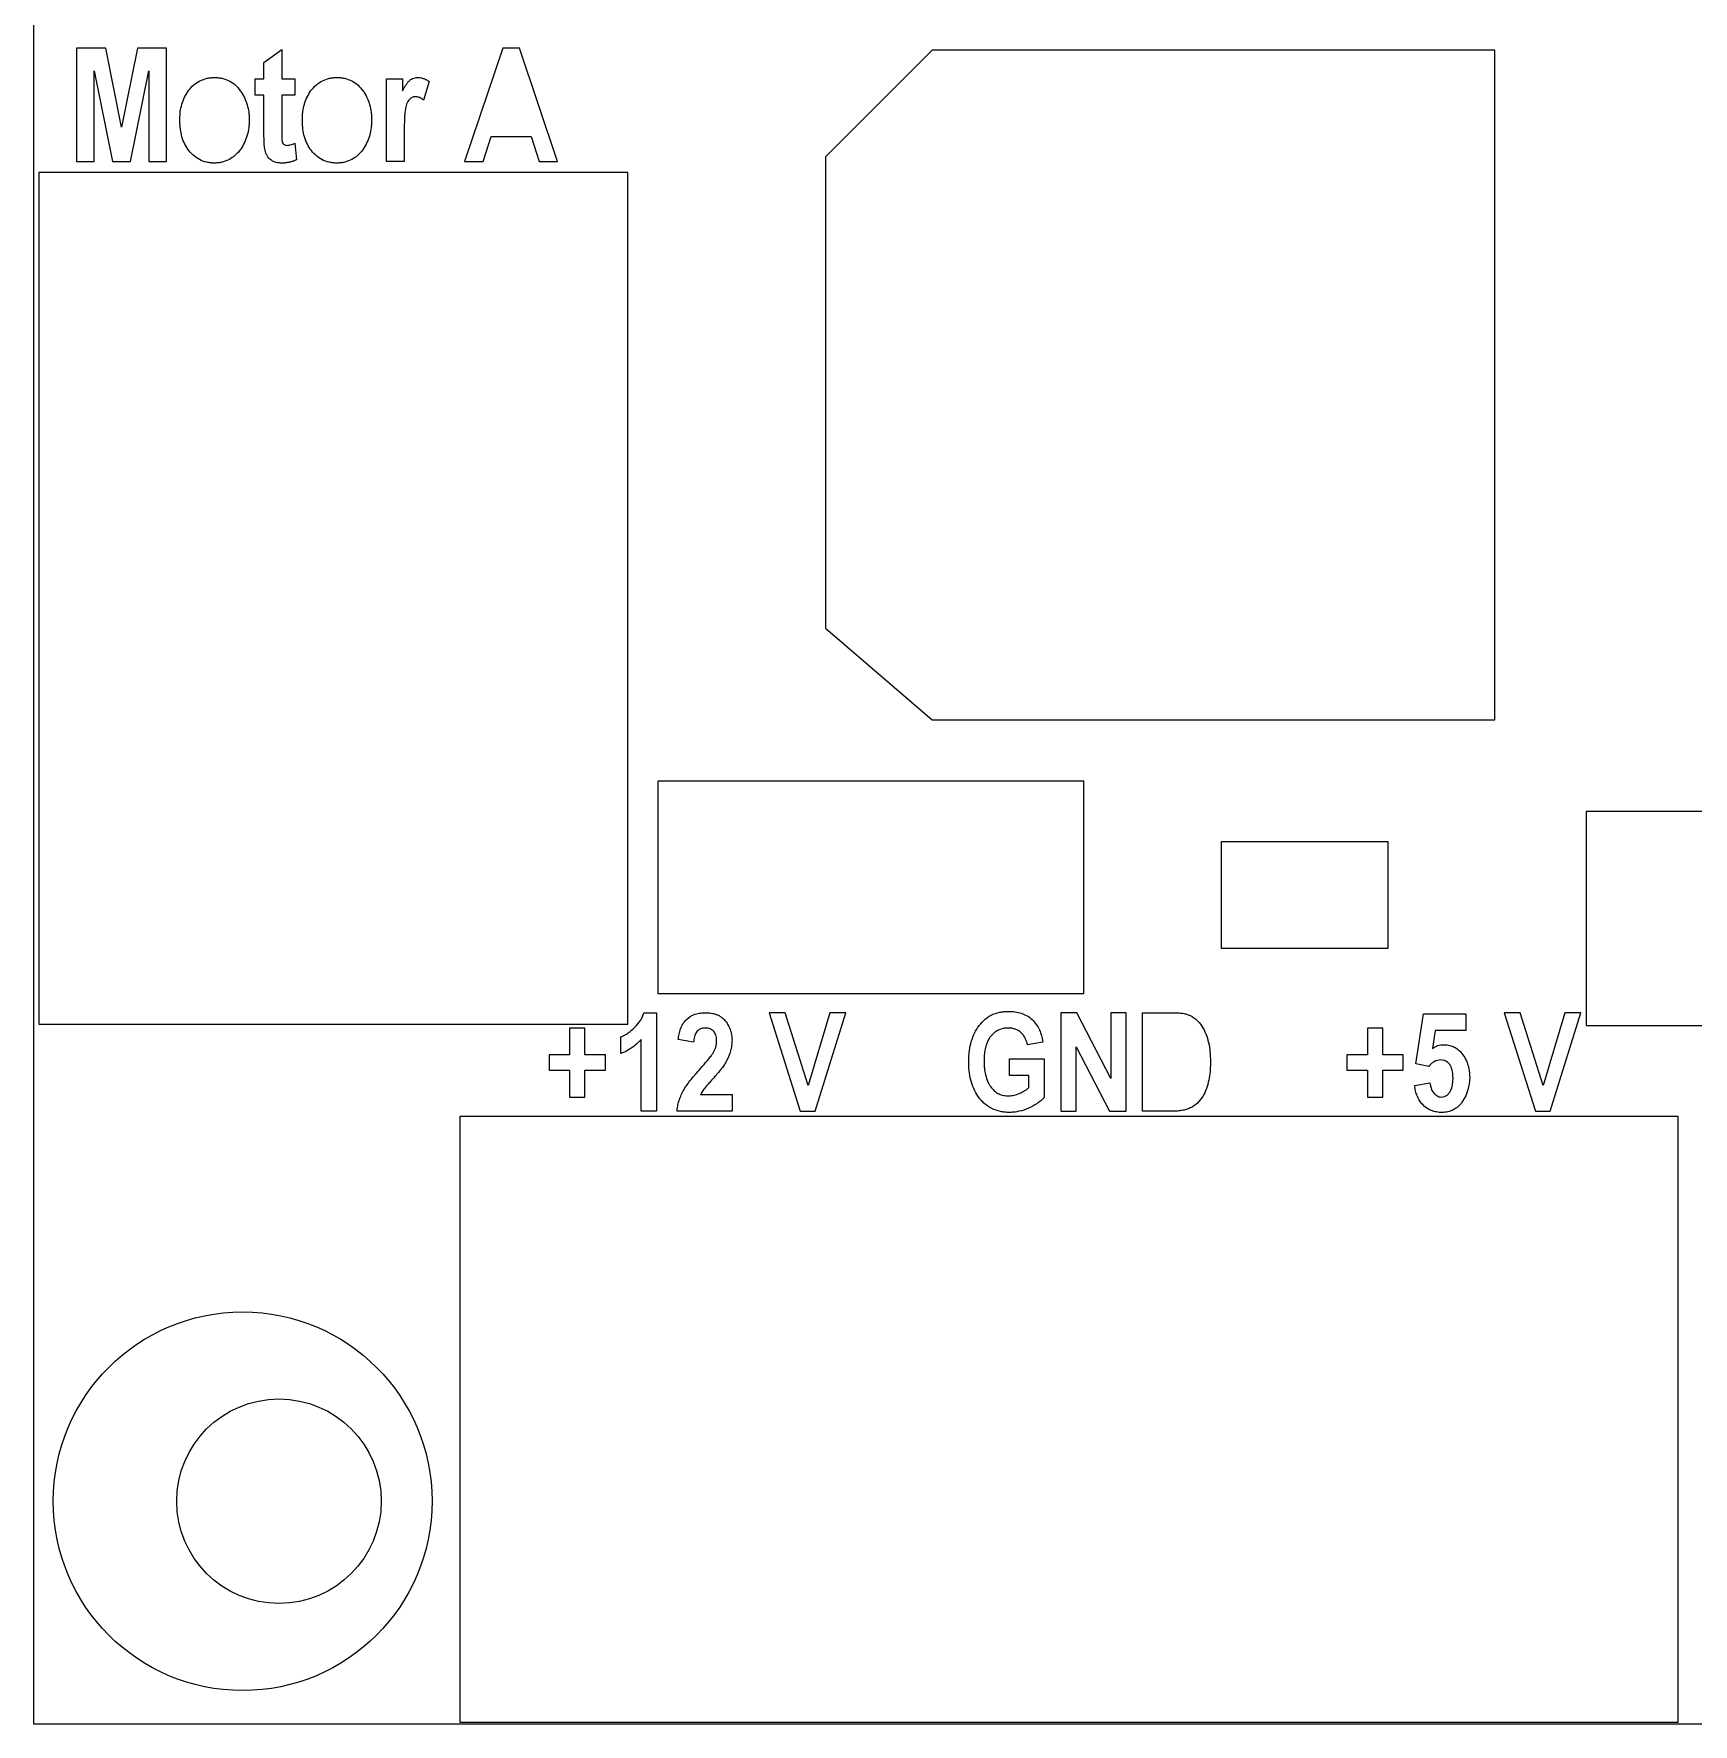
# Model space of a CAD drawing. Header units: millimetres. Extents: x -165 to 165, y -165 to 165.
# Drawn here: x 15.27 to 37.17, y -104.84 to -82.53 of the extents above; entities that cross this region are included whole.
import ezdxf

# ---------------------------------------------------------------- set-up
doc = ezdxf.new("R2010")
doc.units = ezdxf.units.MM
doc.layers.get('0').update_dxf_attribs({"linetype": 'CONTINUOUS'})

msp = doc.modelspace()

# ---------------------------------------------------------------- linework, layer by layer
for p, q in [((18.306, -82.903), (18.54, -82.732)), ((18.54, -82.732), (18.54, -83.122)), ((18.306, -83.122), (18.306, -82.903)), ((18.189, -83.336), (18.189, -83.122)), ((18.189, -83.122), (18.306, -83.122)), ((18.54, -83.122), (18.715, -83.122)), ((18.715, -83.122), (18.715, -83.336)), ((19.923, -84.213), (19.923, -83.122)), ((19.923, -83.122), (20.137, -83.122)), ((20.137, -83.122), (20.137, -83.277)), ((20.488, -83.157), (20.414, -83.403)), ((18.306, -83.336), (18.189, -83.336)), ((18.306, -83.818), (18.306, -83.336)), ((18.715, -83.336), (18.54, -83.336)), ((18.54, -83.336), (18.54, -83.787)), ((20.157, -83.876), (20.157, -84.213)), ((18.714, -83.971), (18.735, -84.189)), ((20.157, -84.213), (19.923, -84.213)), ((23.322, -95.45), (23.489, -95.45)), ((23.489, -95.45), (23.489, -96.75)), ((29.906, -96.75), (29.906, -95.45)), ((29.906, -95.45), (30.299, -95.45)), ((33.514, -96.125), (33.615, -95.467)), ((33.615, -95.467), (34.172, -95.467)), ((34.172, -95.467), (34.172, -95.686)), ((33.769, -95.686), (33.733, -95.921)), ((34.172, -95.686), (33.769, -95.686)), ((23.016, -95.99), (23.016, -95.77)), ((23.286, -96.75), (23.286, -95.804)), ((23.978, -95.838), (23.776, -95.804)), ((28.589, -95.838), (28.386, -95.872)), ((28.15, -96.277), (28.15, -96.057)), ((28.15, -96.057), (28.606, -96.057)), ((28.606, -96.057), (28.606, -96.568)), ((33.682, -96.159), (33.514, -96.125)), ((28.403, -96.277), (28.15, -96.277)), ((28.403, -96.438), (28.403, -96.277)), ((33.497, -96.412), (33.699, -96.378)), ((24.071, -96.53), (24.485, -96.53)), ((24.485, -96.53), (24.485, -96.75)), ((23.489, -96.75), (23.286, -96.75)), ((24.485, -96.75), (23.759, -96.75)), ((30.311, -96.75), (29.906, -96.75))]:
    msp.add_line(p, q)
for points in [[(58.268, -104.844), (15.268, -104.844), (15.268, -61.844), (58.268, -61.844)], [(15.832, -84.213), (16.066, -84.213), (16.066, -83.013), (16.305, -84.213), (16.543, -84.213), (16.787, -83.013), (16.787, -84.213), (17.02, -84.213), (17.02, -82.713), (16.637, -82.713), (16.426, -83.756), (16.219, -82.713), (15.832, -82.713)], [(22.183, -84.213), (21.679, -82.713), (21.459, -82.713), (20.955, -84.213), (21.2, -84.213), (21.307, -83.882), (21.832, -83.882), (21.939, -84.213)], [(34.554, -82.741), (27.125, -82.741), (25.718, -84.149), (25.718, -90.373), (27.125, -91.582), (34.554, -91.582)], [(15.335, -95.602), (23.11, -95.602), (23.11, -84.357), (15.335, -84.357)], [(23.504, -95.196), (29.13, -95.196), (29.13, -92.392), (23.504, -92.392)], [(35.759, -95.618), (37.771, -95.618), (37.771, -92.792), (35.759, -92.792)], [(30.942, -94.597), (33.149, -94.597), (33.149, -93.193), (30.942, -93.193)], [(25.386, -96.75), (25.582, -96.75), (25.988, -95.45), (25.777, -95.45), (25.49, -96.412), (25.185, -95.45), (24.975, -95.45)], [(28.825, -96.75), (29.028, -96.75), (29.028, -95.902), (29.467, -96.75), (29.686, -96.75), (29.686, -95.45), (29.484, -95.45), (29.484, -96.318), (29.037, -95.45), (28.825, -95.45)], [(35.286, -96.75), (35.692, -95.45), (35.481, -95.45), (35.193, -96.412), (34.889, -95.45), (34.679, -95.45), (35.09, -96.75)], [(22.341, -96.564), (22.543, -96.564), (22.543, -96.209), (22.814, -96.209), (22.814, -96.007), (22.543, -96.007), (22.543, -95.652), (22.341, -95.652), (22.341, -96.007), (22.071, -96.007), (22.071, -96.209), (22.341, -96.209)], [(33.075, -96.564), (33.075, -96.209), (33.345, -96.209), (33.345, -96.007), (33.075, -96.007), (33.075, -95.652), (32.872, -95.652), (32.872, -96.007), (32.602, -96.007), (32.602, -96.209), (32.872, -96.209), (32.872, -96.564)], [(36.976, -104.818), (36.976, -96.821), (20.893, -96.821), (20.893, -104.818)]]:
    msp.add_lwpolyline(points, close=True)
for centre, radius in [((18.025, -101.9), 2.5), ((18.504, -101.9), 1.35)]:
    msp.add_circle(centre, radius)
for points, knots in [([(17.196, -83.652), (17.196, -83.63), (17.197, -83.613), (17.198, -83.602), (17.199, -83.585), (17.2, -83.568), (17.202, -83.553), (17.207, -83.52), (17.214, -83.487), (17.223, -83.455), (17.232, -83.424), (17.244, -83.393), (17.259, -83.362), (17.274, -83.331), (17.291, -83.302), (17.31, -83.276), (17.331, -83.248), (17.353, -83.224), (17.377, -83.202), (17.402, -83.181), (17.43, -83.162), (17.46, -83.147), (17.49, -83.132), (17.521, -83.121), (17.554, -83.113), (17.57, -83.109), (17.586, -83.107), (17.603, -83.105), (17.614, -83.104), (17.631, -83.103), (17.653, -83.103)], [0, 0, 0, 0, 0.0625, 0.0625, 0.0625, 0.125, 0.125, 0.125, 0.25, 0.25, 0.25, 0.375, 0.375, 0.375, 0.5, 0.5, 0.5, 0.625, 0.625, 0.625, 0.75, 0.75, 0.75, 0.875, 0.875, 0.875, 0.9375, 0.9375, 0.9375, 1, 1, 1, 1]), ([(17.653, -83.103), (17.675, -83.103), (17.692, -83.104), (17.703, -83.105), (17.72, -83.107), (17.737, -83.109), (17.753, -83.113), (17.788, -83.12), (17.819, -83.131), (17.848, -83.146), (17.878, -83.162), (17.906, -83.181), (17.931, -83.204), (17.954, -83.225), (17.976, -83.251), (17.997, -83.281), (18.016, -83.308), (18.033, -83.337), (18.048, -83.368), (18.063, -83.4), (18.075, -83.431), (18.084, -83.462), (18.093, -83.493), (18.1, -83.526), (18.105, -83.561), (18.107, -83.578), (18.109, -83.594), (18.11, -83.611), (18.11, -83.622), (18.111, -83.639), (18.111, -83.661)], [0, 0, 0, 0, 0.0625, 0.0625, 0.0625, 0.125, 0.125, 0.125, 0.25, 0.25, 0.25, 0.375, 0.375, 0.375, 0.5, 0.5, 0.5, 0.625, 0.625, 0.625, 0.75, 0.75, 0.75, 0.875, 0.875, 0.875, 0.9375, 0.9375, 0.9375, 1, 1, 1, 1]), ([(18.813, -83.652), (18.813, -83.63), (18.814, -83.613), (18.814, -83.602), (18.815, -83.585), (18.817, -83.568), (18.819, -83.553), (18.824, -83.52), (18.831, -83.487), (18.84, -83.455), (18.849, -83.424), (18.861, -83.393), (18.876, -83.362), (18.891, -83.331), (18.908, -83.302), (18.927, -83.276), (18.948, -83.248), (18.97, -83.224), (18.994, -83.202), (19.019, -83.181), (19.046, -83.162), (19.077, -83.147), (19.107, -83.132), (19.138, -83.121), (19.171, -83.113), (19.187, -83.109), (19.203, -83.107), (19.22, -83.105), (19.231, -83.104), (19.248, -83.103), (19.27, -83.103)], [0, 0, 0, 0, 0.0625, 0.0625, 0.0625, 0.125, 0.125, 0.125, 0.25, 0.25, 0.25, 0.375, 0.375, 0.375, 0.5, 0.5, 0.5, 0.625, 0.625, 0.625, 0.75, 0.75, 0.75, 0.875, 0.875, 0.875, 0.9375, 0.9375, 0.9375, 1, 1, 1, 1]), ([(19.27, -83.103), (19.292, -83.103), (19.309, -83.104), (19.32, -83.105), (19.337, -83.107), (19.354, -83.109), (19.37, -83.113), (19.404, -83.12), (19.436, -83.131), (19.465, -83.146), (19.495, -83.162), (19.523, -83.181), (19.548, -83.204), (19.571, -83.225), (19.593, -83.251), (19.614, -83.281), (19.633, -83.308), (19.65, -83.337), (19.665, -83.368), (19.68, -83.4), (19.692, -83.431), (19.701, -83.462), (19.71, -83.493), (19.717, -83.526), (19.722, -83.561), (19.724, -83.578), (19.726, -83.594), (19.727, -83.611), (19.727, -83.622), (19.728, -83.639), (19.728, -83.661)], [0, 0, 0, 0, 0.0625, 0.0625, 0.0625, 0.125, 0.125, 0.125, 0.25, 0.25, 0.25, 0.375, 0.375, 0.375, 0.5, 0.5, 0.5, 0.625, 0.625, 0.625, 0.75, 0.75, 0.75, 0.875, 0.875, 0.875, 0.9375, 0.9375, 0.9375, 1, 1, 1, 1]), ([(20.137, -83.277), (20.152, -83.248), (20.164, -83.228), (20.171, -83.215), (20.176, -83.208), (20.182, -83.198), (20.191, -83.186), (20.198, -83.175), (20.205, -83.166), (20.212, -83.158), (20.221, -83.148), (20.23, -83.14), (20.238, -83.134), (20.247, -83.127), (20.257, -83.121), (20.268, -83.116), (20.279, -83.112), (20.29, -83.108), (20.302, -83.106), (20.31, -83.104), (20.321, -83.103), (20.337, -83.103)], [0, 0, 0, 0, 0.25, 0.25, 0.25, 0.375, 0.375, 0.375, 0.5, 0.5, 0.5, 0.625, 0.625, 0.625, 0.75, 0.75, 0.75, 0.875, 0.875, 0.875, 1, 1, 1, 1]), ([(20.337, -83.103), (20.355, -83.103), (20.368, -83.105), (20.377, -83.106), (20.39, -83.108), (20.403, -83.112), (20.417, -83.117), (20.43, -83.122), (20.442, -83.128), (20.454, -83.135), (20.462, -83.139), (20.473, -83.147), (20.488, -83.157)], [0, 0, 0, 0, 0.25, 0.25, 0.25, 0.5, 0.5, 0.5, 0.75, 0.75, 0.75, 1, 1, 1, 1]), ([(20.307, -83.356), (20.299, -83.356), (20.293, -83.357), (20.289, -83.357), (20.283, -83.358), (20.277, -83.359), (20.271, -83.362), (20.259, -83.366), (20.249, -83.372), (20.239, -83.379), (20.221, -83.393), (20.206, -83.413), (20.196, -83.438), (20.187, -83.459), (20.18, -83.482), (20.175, -83.509), (20.172, -83.529), (20.168, -83.553), (20.166, -83.582), (20.162, -83.619), (20.16, -83.668), (20.158, -83.729), (20.158, -83.758), (20.157, -83.807), (20.157, -83.876)], [0, 0, 0, 0, 0.03125, 0.03125, 0.03125, 0.0625, 0.0625, 0.0625, 0.125, 0.125, 0.125, 0.25, 0.25, 0.25, 0.375, 0.375, 0.375, 0.5, 0.5, 0.5, 0.75, 0.75, 0.75, 1, 1, 1, 1]), ([(20.414, -83.403), (20.404, -83.395), (20.396, -83.389), (20.39, -83.385), (20.382, -83.379), (20.374, -83.375), (20.365, -83.37), (20.354, -83.365), (20.345, -83.362), (20.337, -83.36), (20.33, -83.358), (20.32, -83.357), (20.307, -83.356)], [0, 0, 0, 0, 0.25, 0.25, 0.25, 0.5, 0.5, 0.5, 0.75, 0.75, 0.75, 1, 1, 1, 1]), ([(17.654, -84.232), (17.631, -84.232), (17.614, -84.231), (17.602, -84.23), (17.585, -84.228), (17.568, -84.225), (17.551, -84.221), (17.517, -84.213), (17.484, -84.201), (17.454, -84.185), (17.423, -84.169), (17.395, -84.149), (17.369, -84.125), (17.342, -84.101), (17.319, -84.075), (17.3, -84.048), (17.262, -83.995), (17.235, -83.932), (17.217, -83.859), (17.21, -83.827), (17.204, -83.793), (17.201, -83.756), (17.199, -83.739), (17.198, -83.722), (17.197, -83.704), (17.197, -83.693), (17.196, -83.675), (17.196, -83.652)], [0, 0, 0, 0, 0.0625, 0.0625, 0.0625, 0.125, 0.125, 0.125, 0.25, 0.25, 0.25, 0.375, 0.375, 0.375, 0.5, 0.5, 0.5, 0.75, 0.75, 0.75, 0.875, 0.875, 0.875, 0.9375, 0.9375, 0.9375, 1, 1, 1, 1]), ([(18.111, -83.661), (18.111, -83.684), (18.111, -83.701), (18.11, -83.712), (18.109, -83.729), (18.107, -83.745), (18.105, -83.763), (18.101, -83.797), (18.094, -83.83), (18.085, -83.863), (18.065, -83.931), (18.037, -83.993), (17.999, -84.047), (17.987, -84.064), (17.974, -84.082), (17.958, -84.099), (17.947, -84.111), (17.935, -84.122), (17.922, -84.134), (17.9, -84.153), (17.876, -84.169), (17.85, -84.183), (17.82, -84.199), (17.788, -84.212), (17.755, -84.22), (17.738, -84.224), (17.722, -84.228), (17.705, -84.229), (17.694, -84.23), (17.677, -84.232), (17.654, -84.232)], [0, 0, 0, 0, 0.0625, 0.0625, 0.0625, 0.125, 0.125, 0.125, 0.25, 0.25, 0.25, 0.5, 0.5, 0.5, 0.581633, 0.581633, 0.581633, 0.642857, 0.642857, 0.642857, 0.75, 0.75, 0.75, 0.875, 0.875, 0.875, 0.9375, 0.9375, 0.9375, 1, 1, 1, 1]), ([(19.271, -84.232), (19.248, -84.232), (19.231, -84.231), (19.219, -84.23), (19.202, -84.228), (19.185, -84.225), (19.168, -84.221), (19.134, -84.213), (19.101, -84.201), (19.071, -84.185), (19.04, -84.169), (19.012, -84.149), (18.986, -84.125), (18.959, -84.101), (18.936, -84.075), (18.917, -84.048), (18.879, -83.995), (18.852, -83.932), (18.834, -83.859), (18.827, -83.827), (18.821, -83.793), (18.818, -83.756), (18.816, -83.739), (18.815, -83.722), (18.814, -83.704), (18.813, -83.693), (18.813, -83.675), (18.813, -83.652)], [0, 0, 0, 0, 0.0625, 0.0625, 0.0625, 0.125, 0.125, 0.125, 0.25, 0.25, 0.25, 0.375, 0.375, 0.375, 0.5, 0.5, 0.5, 0.75, 0.75, 0.75, 0.875, 0.875, 0.875, 0.9375, 0.9375, 0.9375, 1, 1, 1, 1]), ([(19.728, -83.661), (19.728, -83.684), (19.727, -83.701), (19.727, -83.712), (19.726, -83.729), (19.724, -83.745), (19.722, -83.763), (19.718, -83.797), (19.711, -83.83), (19.702, -83.863), (19.682, -83.931), (19.654, -83.993), (19.616, -84.047), (19.604, -84.064), (19.59, -84.082), (19.575, -84.099), (19.564, -84.111), (19.552, -84.122), (19.539, -84.134), (19.517, -84.153), (19.493, -84.169), (19.467, -84.183), (19.437, -84.199), (19.405, -84.212), (19.372, -84.22), (19.355, -84.224), (19.339, -84.228), (19.322, -84.229), (19.311, -84.23), (19.294, -84.232), (19.271, -84.232)], [0, 0, 0, 0, 0.0625, 0.0625, 0.0625, 0.125, 0.125, 0.125, 0.25, 0.25, 0.25, 0.5, 0.5, 0.5, 0.581633, 0.581633, 0.581633, 0.642857, 0.642857, 0.642857, 0.75, 0.75, 0.75, 0.875, 0.875, 0.875, 0.9375, 0.9375, 0.9375, 1, 1, 1, 1]), ([(18.321, -84.063), (18.318, -84.049), (18.316, -84.038), (18.315, -84.028), (18.314, -84.019), (18.312, -84.008), (18.311, -83.993), (18.31, -83.978), (18.309, -83.961), (18.308, -83.941), (18.307, -83.916), (18.307, -83.892), (18.306, -83.87), (18.306, -83.859), (18.306, -83.842), (18.306, -83.818)], [0, 0, 0, 0, 0.142857, 0.142857, 0.142857, 0.285714, 0.285714, 0.285714, 0.5, 0.5, 0.5, 0.785714, 0.785714, 0.785714, 1, 1, 1, 1]), ([(18.54, -83.787), (18.54, -83.811), (18.54, -83.839), (18.541, -83.872), (18.542, -83.899), (18.542, -83.918), (18.544, -83.929), (18.544, -83.935), (18.545, -83.94), (18.545, -83.943), (18.545, -83.947), (18.546, -83.951), (18.548, -83.957)], [0, 0, 0, 0, 0.5, 0.5, 0.5, 0.833333, 0.833333, 0.833333, 0.916667, 0.916667, 0.916667, 1, 1, 1, 1]), ([(18.544, -84.232), (18.527, -84.232), (18.514, -84.231), (18.506, -84.23), (18.493, -84.229), (18.481, -84.227), (18.468, -84.223), (18.45, -84.219), (18.434, -84.213), (18.42, -84.205), (18.413, -84.201), (18.406, -84.197), (18.399, -84.191), (18.379, -84.176), (18.362, -84.157), (18.348, -84.134), (18.342, -84.123), (18.336, -84.111), (18.332, -84.1), (18.329, -84.092), (18.325, -84.079), (18.321, -84.063)], [0, 0, 0, 0, 0.125, 0.125, 0.125, 0.25, 0.25, 0.25, 0.416667, 0.416667, 0.416667, 0.5, 0.5, 0.5, 0.75, 0.75, 0.75, 0.875, 0.875, 0.875, 1, 1, 1, 1]), ([(18.548, -83.957), (18.552, -83.965), (18.555, -83.971), (18.557, -83.975), (18.561, -83.98), (18.566, -83.985), (18.572, -83.988), (18.578, -83.992), (18.584, -83.995), (18.591, -83.996), (18.596, -83.997), (18.602, -83.998), (18.611, -83.999)], [0, 0, 0, 0, 0.25, 0.25, 0.25, 0.5, 0.5, 0.5, 0.75, 0.75, 0.75, 1, 1, 1, 1]), ([(18.611, -83.999), (18.623, -83.998), (18.632, -83.997), (18.638, -83.996), (18.645, -83.994), (18.654, -83.992), (18.664, -83.989), (18.675, -83.985), (18.692, -83.979), (18.714, -83.971)], [0, 0, 0, 0, 0.25, 0.25, 0.25, 0.5, 0.5, 0.5, 1, 1, 1, 1]), ([(18.735, -84.189), (18.715, -84.198), (18.7, -84.205), (18.689, -84.209), (18.675, -84.214), (18.66, -84.218), (18.642, -84.222), (18.625, -84.226), (18.609, -84.228), (18.593, -84.23), (18.582, -84.231), (18.566, -84.232), (18.544, -84.232)], [0, 0, 0, 0, 0.25, 0.25, 0.25, 0.5, 0.5, 0.5, 0.75, 0.75, 0.75, 1, 1, 1, 1]), ([(23.016, -95.77), (23.039, -95.76), (23.056, -95.752), (23.068, -95.746), (23.083, -95.737), (23.099, -95.727), (23.116, -95.715), (23.146, -95.693), (23.175, -95.669), (23.203, -95.641), (23.231, -95.613), (23.255, -95.584), (23.275, -95.553), (23.284, -95.538), (23.293, -95.521), (23.302, -95.503), (23.306, -95.494), (23.31, -95.485), (23.313, -95.477), (23.315, -95.471), (23.318, -95.462), (23.322, -95.45)], [0, 0, 0, 0, 0.125, 0.125, 0.125, 0.25, 0.25, 0.25, 0.5, 0.5, 0.5, 0.75, 0.75, 0.75, 0.875, 0.875, 0.875, 0.9375, 0.9375, 0.9375, 1, 1, 1, 1]), ([(23.776, -95.804), (23.778, -95.789), (23.779, -95.777), (23.78, -95.769), (23.782, -95.758), (23.784, -95.746), (23.787, -95.734), (23.792, -95.708), (23.799, -95.685), (23.806, -95.665), (23.814, -95.642), (23.824, -95.621), (23.836, -95.601), (23.849, -95.579), (23.864, -95.56), (23.879, -95.545), (23.912, -95.511), (23.952, -95.487), (23.999, -95.471), (24.021, -95.464), (24.044, -95.458), (24.068, -95.454), (24.08, -95.453), (24.092, -95.452), (24.104, -95.451), (24.111, -95.45), (24.123, -95.45), (24.139, -95.45)], [0, 0, 0, 0, 0.0625, 0.0625, 0.0625, 0.125, 0.125, 0.125, 0.25, 0.25, 0.25, 0.375, 0.375, 0.375, 0.5, 0.5, 0.5, 0.75, 0.75, 0.75, 0.875, 0.875, 0.875, 0.9375, 0.9375, 0.9375, 1, 1, 1, 1]), ([(24.139, -95.45), (24.155, -95.45), (24.167, -95.45), (24.174, -95.451), (24.185, -95.451), (24.197, -95.453), (24.209, -95.455), (24.235, -95.459), (24.258, -95.465), (24.277, -95.472), (24.291, -95.477), (24.303, -95.483), (24.314, -95.489), (24.325, -95.495), (24.336, -95.502), (24.348, -95.511), (24.364, -95.523), (24.379, -95.537), (24.391, -95.552), (24.412, -95.576), (24.429, -95.602), (24.443, -95.63), (24.45, -95.644), (24.456, -95.658), (24.462, -95.673), (24.469, -95.694), (24.475, -95.717), (24.479, -95.741), (24.481, -95.753), (24.483, -95.765), (24.484, -95.776), (24.484, -95.784), (24.485, -95.795), (24.485, -95.811)], [0, 0, 0, 0, 0.0625, 0.0625, 0.0625, 0.125, 0.125, 0.125, 0.25, 0.25, 0.25, 0.321429, 0.321429, 0.321429, 0.392857, 0.392857, 0.392857, 0.5, 0.5, 0.5, 0.666667, 0.666667, 0.666667, 0.75, 0.75, 0.75, 0.875, 0.875, 0.875, 0.9375, 0.9375, 0.9375, 1, 1, 1, 1]), ([(27.61, -96.098), (27.61, -96.072), (27.61, -96.052), (27.611, -96.038), (27.612, -96.019), (27.614, -95.999), (27.616, -95.979), (27.62, -95.936), (27.627, -95.897), (27.636, -95.861), (27.656, -95.781), (27.688, -95.708), (27.732, -95.643), (27.755, -95.609), (27.78, -95.579), (27.809, -95.552), (27.84, -95.524), (27.872, -95.501), (27.906, -95.484), (27.942, -95.466), (27.98, -95.453), (28.019, -95.445), (28.037, -95.441), (28.057, -95.438), (28.078, -95.436), (28.093, -95.434), (28.113, -95.433), (28.137, -95.433)], [0, 0, 0, 0, 0.0625, 0.0625, 0.0625, 0.125, 0.125, 0.125, 0.25, 0.25, 0.25, 0.5, 0.5, 0.5, 0.625, 0.625, 0.625, 0.75, 0.75, 0.75, 0.875, 0.875, 0.875, 0.9375, 0.9375, 0.9375, 1, 1, 1, 1]), ([(28.137, -95.433), (28.156, -95.433), (28.17, -95.434), (28.179, -95.434), (28.193, -95.435), (28.207, -95.436), (28.221, -95.438), (28.25, -95.442), (28.277, -95.448), (28.303, -95.457), (28.357, -95.474), (28.405, -95.502), (28.447, -95.54), (28.467, -95.559), (28.485, -95.58), (28.502, -95.604), (28.518, -95.628), (28.532, -95.652), (28.543, -95.677), (28.554, -95.703), (28.564, -95.729), (28.571, -95.756), (28.577, -95.775), (28.583, -95.803), (28.589, -95.838)], [0, 0, 0, 0, 0.0625, 0.0625, 0.0625, 0.125, 0.125, 0.125, 0.25, 0.25, 0.25, 0.5, 0.5, 0.5, 0.625, 0.625, 0.625, 0.75, 0.75, 0.75, 0.875, 0.875, 0.875, 1, 1, 1, 1]), ([(30.299, -95.45), (30.324, -95.45), (30.344, -95.45), (30.359, -95.451), (30.379, -95.452), (30.399, -95.454), (30.418, -95.456), (30.438, -95.459), (30.457, -95.462), (30.477, -95.467), (30.489, -95.47), (30.498, -95.473), (30.506, -95.476), (30.514, -95.479), (30.524, -95.483), (30.533, -95.487), (30.568, -95.504), (30.6, -95.527), (30.63, -95.557), (30.658, -95.585), (30.682, -95.617), (30.702, -95.651), (30.721, -95.682), (30.737, -95.718), (30.751, -95.76), (30.764, -95.796), (30.774, -95.834), (30.782, -95.875), (30.789, -95.914), (30.794, -95.953), (30.797, -95.994), (30.799, -96.023), (30.8, -96.05), (30.8, -96.073), (30.8, -96.082), (30.801, -96.095), (30.801, -96.113)], [0, 0, 0, 0, 0.0625, 0.0625, 0.0625, 0.125, 0.125, 0.125, 0.1875, 0.1875, 0.1875, 0.21875, 0.21875, 0.21875, 0.25, 0.25, 0.25, 0.375, 0.375, 0.375, 0.5, 0.5, 0.5, 0.625, 0.625, 0.625, 0.75, 0.75, 0.75, 0.875, 0.875, 0.875, 0.958333, 0.958333, 0.958333, 1, 1, 1, 1]), ([(24.135, -95.652), (24.119, -95.653), (24.108, -95.654), (24.101, -95.655), (24.089, -95.657), (24.078, -95.66), (24.068, -95.665), (24.047, -95.674), (24.03, -95.689), (24.016, -95.708), (24.004, -95.725), (23.995, -95.746), (23.989, -95.77), (23.986, -95.781), (23.984, -95.792), (23.982, -95.804), (23.981, -95.812), (23.98, -95.823), (23.978, -95.838)], [0, 0, 0, 0, 0.125, 0.125, 0.125, 0.25, 0.25, 0.25, 0.5, 0.5, 0.5, 0.75, 0.75, 0.75, 0.875, 0.875, 0.875, 1, 1, 1, 1]), ([(24.282, -95.824), (24.282, -95.81), (24.281, -95.799), (24.281, -95.792), (24.28, -95.781), (24.278, -95.77), (24.275, -95.76), (24.27, -95.738), (24.26, -95.719), (24.248, -95.703), (24.234, -95.686), (24.217, -95.673), (24.197, -95.664), (24.187, -95.66), (24.177, -95.657), (24.167, -95.655), (24.16, -95.654), (24.149, -95.653), (24.135, -95.652)], [0, 0, 0, 0, 0.125, 0.125, 0.125, 0.25, 0.25, 0.25, 0.5, 0.5, 0.5, 0.75, 0.75, 0.75, 0.875, 0.875, 0.875, 1, 1, 1, 1]), ([(28.135, -95.652), (28.118, -95.653), (28.105, -95.653), (28.097, -95.654), (28.084, -95.655), (28.072, -95.657), (28.059, -95.66), (28.033, -95.667), (28.009, -95.675), (27.988, -95.687), (27.966, -95.699), (27.946, -95.714), (27.927, -95.732), (27.908, -95.75), (27.892, -95.769), (27.879, -95.791), (27.854, -95.829), (27.837, -95.877), (27.826, -95.933), (27.821, -95.957), (27.817, -95.982), (27.815, -96.009), (27.814, -96.027), (27.813, -96.052), (27.812, -96.085)], [0, 0, 0, 0, 0.0625, 0.0625, 0.0625, 0.125, 0.125, 0.125, 0.25, 0.25, 0.25, 0.375, 0.375, 0.375, 0.5, 0.5, 0.5, 0.75, 0.75, 0.75, 0.875, 0.875, 0.875, 1, 1, 1, 1]), ([(28.386, -95.872), (28.382, -95.853), (28.377, -95.838), (28.374, -95.828), (28.369, -95.815), (28.363, -95.801), (28.356, -95.787), (28.349, -95.773), (28.341, -95.76), (28.331, -95.748), (28.322, -95.735), (28.311, -95.724), (28.301, -95.714), (28.278, -95.694), (28.252, -95.678), (28.224, -95.667), (28.211, -95.662), (28.196, -95.659), (28.18, -95.656), (28.168, -95.654), (28.153, -95.653), (28.135, -95.652)], [0, 0, 0, 0, 0.125, 0.125, 0.125, 0.25, 0.25, 0.25, 0.375, 0.375, 0.375, 0.5, 0.5, 0.5, 0.75, 0.75, 0.75, 0.875, 0.875, 0.875, 1, 1, 1, 1]), ([(23.286, -95.804), (23.274, -95.818), (23.264, -95.827), (23.257, -95.834), (23.248, -95.843), (23.238, -95.853), (23.227, -95.862), (23.207, -95.88), (23.185, -95.897), (23.162, -95.913), (23.139, -95.929), (23.115, -95.943), (23.091, -95.956), (23.079, -95.962), (23.066, -95.968), (23.054, -95.974), (23.046, -95.978), (23.033, -95.983), (23.016, -95.99)], [0, 0, 0, 0, 0.125, 0.125, 0.125, 0.25, 0.25, 0.25, 0.5, 0.5, 0.5, 0.75, 0.75, 0.75, 0.875, 0.875, 0.875, 1, 1, 1, 1]), ([(24.235, -95.983), (24.244, -95.966), (24.251, -95.954), (24.255, -95.946), (24.26, -95.933), (24.265, -95.92), (24.27, -95.906), (24.274, -95.892), (24.277, -95.878), (24.279, -95.866), (24.281, -95.857), (24.282, -95.843), (24.282, -95.824)], [0, 0, 0, 0, 0.25, 0.25, 0.25, 0.5, 0.5, 0.5, 0.75, 0.75, 0.75, 1, 1, 1, 1]), ([(24.485, -95.811), (24.485, -95.827), (24.484, -95.839), (24.484, -95.847), (24.483, -95.858), (24.482, -95.87), (24.48, -95.883), (24.477, -95.908), (24.473, -95.931), (24.467, -95.953), (24.455, -95.998), (24.437, -96.042), (24.413, -96.086), (24.401, -96.108), (24.389, -96.128), (24.376, -96.147), (24.365, -96.163), (24.351, -96.183), (24.334, -96.204), (24.312, -96.233), (24.281, -96.269), (24.241, -96.313)], [0, 0, 0, 0, 0.0625, 0.0625, 0.0625, 0.125, 0.125, 0.125, 0.25, 0.25, 0.25, 0.5, 0.5, 0.5, 0.625, 0.625, 0.625, 0.75, 0.75, 0.75, 1, 1, 1, 1]), ([(33.733, -95.921), (33.758, -95.905), (33.781, -95.893), (33.803, -95.885), (33.827, -95.876), (33.853, -95.872), (33.88, -95.872)], [0, 0, 0, 0, 0.5, 0.5, 0.5, 1, 1, 1, 1]), ([(33.88, -95.872), (33.901, -95.872), (33.922, -95.874), (33.943, -95.878), (33.966, -95.882), (33.986, -95.889), (34.004, -95.897), (34.022, -95.905), (34.04, -95.916), (34.059, -95.929), (34.076, -95.942), (34.092, -95.956), (34.106, -95.971)], [0, 0, 0, 0, 0.25, 0.25, 0.25, 0.5, 0.5, 0.5, 0.75, 0.75, 0.75, 1, 1, 1, 1]), ([(23.759, -96.75), (23.763, -96.714), (23.767, -96.688), (23.771, -96.669), (23.776, -96.644), (23.784, -96.618), (23.793, -96.591), (23.802, -96.565), (23.812, -96.539), (23.823, -96.515), (23.834, -96.493), (23.848, -96.469), (23.863, -96.444), (23.886, -96.408), (23.918, -96.364), (23.959, -96.313), (23.985, -96.282), (24.02, -96.24), (24.066, -96.19)], [0, 0, 0, 0, 0.125, 0.125, 0.125, 0.25, 0.25, 0.25, 0.375, 0.375, 0.375, 0.5, 0.5, 0.5, 0.75, 0.75, 0.75, 1, 1, 1, 1]), ([(24.066, -96.19), (24.103, -96.148), (24.133, -96.114), (24.154, -96.089), (24.164, -96.077), (24.176, -96.063), (24.188, -96.048), (24.195, -96.039), (24.202, -96.03), (24.208, -96.022), (24.218, -96.009), (24.227, -95.996), (24.235, -95.983)], [0, 0, 0, 0, 0.5, 0.5, 0.5, 0.7, 0.7, 0.7, 0.82, 0.82, 0.82, 1, 1, 1, 1]), ([(28.15, -96.767), (28.124, -96.766), (28.104, -96.765), (28.089, -96.764), (28.069, -96.762), (28.049, -96.759), (28.029, -96.754), (27.988, -96.745), (27.95, -96.732), (27.916, -96.715), (27.879, -96.696), (27.845, -96.674), (27.815, -96.648), (27.801, -96.635), (27.787, -96.621), (27.773, -96.605), (27.759, -96.589), (27.747, -96.573), (27.736, -96.557), (27.714, -96.527), (27.695, -96.491), (27.677, -96.452), (27.661, -96.416), (27.648, -96.378), (27.637, -96.337), (27.628, -96.301), (27.621, -96.261), (27.616, -96.218), (27.614, -96.197), (27.612, -96.177), (27.611, -96.158), (27.611, -96.144), (27.61, -96.124), (27.61, -96.098)], [0, 0, 0, 0, 0.0625, 0.0625, 0.0625, 0.125, 0.125, 0.125, 0.25, 0.25, 0.25, 0.375, 0.375, 0.375, 0.4375, 0.4375, 0.4375, 0.5, 0.5, 0.5, 0.625, 0.625, 0.625, 0.75, 0.75, 0.75, 0.875, 0.875, 0.875, 0.9375, 0.9375, 0.9375, 1, 1, 1, 1]), ([(27.812, -96.085), (27.813, -96.112), (27.813, -96.133), (27.814, -96.147), (27.815, -96.158), (27.816, -96.168), (27.817, -96.179), (27.82, -96.212), (27.825, -96.243), (27.832, -96.272), (27.84, -96.304), (27.85, -96.334), (27.861, -96.361), (27.868, -96.377), (27.876, -96.391), (27.883, -96.403), (27.889, -96.412), (27.898, -96.425), (27.91, -96.442)], [0, 0, 0, 0, 0.166667, 0.166667, 0.166667, 0.25, 0.25, 0.25, 0.5, 0.5, 0.5, 0.75, 0.75, 0.75, 0.875, 0.875, 0.875, 1, 1, 1, 1]), ([(30.801, -96.113), (30.8, -96.138), (30.8, -96.157), (30.799, -96.17), (30.799, -96.19), (30.798, -96.209), (30.796, -96.227), (30.792, -96.266), (30.787, -96.304), (30.779, -96.341), (30.771, -96.379), (30.761, -96.416), (30.748, -96.451), (30.733, -96.49), (30.717, -96.525), (30.7, -96.555), (30.68, -96.588), (30.656, -96.618), (30.628, -96.644), (30.6, -96.671), (30.568, -96.692), (30.534, -96.708), (30.517, -96.717), (30.499, -96.723), (30.481, -96.729), (30.464, -96.734), (30.445, -96.738), (30.425, -96.741), (30.406, -96.744), (30.387, -96.746), (30.368, -96.748), (30.355, -96.748), (30.336, -96.749), (30.311, -96.75)], [0, 0, 0, 0, 0.0625, 0.0625, 0.0625, 0.125, 0.125, 0.125, 0.25, 0.25, 0.25, 0.375, 0.375, 0.375, 0.5, 0.5, 0.5, 0.625, 0.625, 0.625, 0.75, 0.75, 0.75, 0.8125, 0.8125, 0.8125, 0.875, 0.875, 0.875, 0.9375, 0.9375, 0.9375, 1, 1, 1, 1]), ([(33.842, -96.074), (33.811, -96.074), (33.781, -96.082), (33.753, -96.098), (33.739, -96.106), (33.726, -96.115), (33.715, -96.125), (33.705, -96.134), (33.694, -96.145), (33.682, -96.159)], [0, 0, 0, 0, 0.5, 0.5, 0.5, 0.75, 0.75, 0.75, 1, 1, 1, 1]), ([(34.003, -96.312), (34.003, -96.282), (34.001, -96.255), (33.997, -96.231), (33.995, -96.218), (33.992, -96.205), (33.988, -96.192), (33.983, -96.177), (33.978, -96.165), (33.972, -96.155), (33.969, -96.149), (33.965, -96.142), (33.96, -96.136), (33.955, -96.128), (33.95, -96.123), (33.945, -96.118), (33.937, -96.11), (33.928, -96.102), (33.919, -96.096), (33.908, -96.089), (33.895, -96.083), (33.882, -96.08), (33.868, -96.076), (33.854, -96.074), (33.842, -96.074)], [0, 0, 0, 0, 0.25, 0.25, 0.25, 0.375, 0.375, 0.375, 0.5, 0.5, 0.5, 0.571429, 0.571429, 0.571429, 0.642857, 0.642857, 0.642857, 0.75, 0.75, 0.75, 0.875, 0.875, 0.875, 1, 1, 1, 1]), ([(34.106, -95.971), (34.146, -96.015), (34.176, -96.067), (34.196, -96.128), (34.205, -96.155), (34.212, -96.184), (34.217, -96.216), (34.221, -96.247), (34.223, -96.277), (34.223, -96.307)], [0, 0, 0, 0, 0.5, 0.5, 0.5, 0.75, 0.75, 0.75, 1, 1, 1, 1]), ([(24.241, -96.313), (24.204, -96.354), (24.174, -96.388), (24.149, -96.417), (24.131, -96.439), (24.116, -96.457), (24.106, -96.471), (24.099, -96.48), (24.093, -96.49), (24.087, -96.5), (24.083, -96.506), (24.078, -96.517), (24.071, -96.53)], [0, 0, 0, 0, 0.5, 0.5, 0.5, 0.75, 0.75, 0.75, 0.875, 0.875, 0.875, 1, 1, 1, 1]), ([(33.853, -96.767), (33.831, -96.767), (33.808, -96.765), (33.784, -96.761), (33.76, -96.756), (33.738, -96.75), (33.717, -96.742), (33.674, -96.725), (33.636, -96.699), (33.603, -96.664), (33.587, -96.647), (33.572, -96.629), (33.56, -96.609), (33.549, -96.591), (33.539, -96.57), (33.529, -96.547), (33.521, -96.528), (33.515, -96.505), (33.509, -96.481), (33.503, -96.457), (33.499, -96.434), (33.497, -96.412)], [0, 0, 0, 0, 0.125, 0.125, 0.125, 0.25, 0.25, 0.25, 0.5, 0.5, 0.5, 0.625, 0.625, 0.625, 0.75, 0.75, 0.75, 0.875, 0.875, 0.875, 1, 1, 1, 1]), ([(33.699, -96.378), (33.704, -96.428), (33.718, -96.469), (33.741, -96.501), (33.754, -96.519), (33.769, -96.534), (33.788, -96.545), (33.807, -96.558), (33.827, -96.564), (33.849, -96.564)], [0, 0, 0, 0, 0.5, 0.5, 0.5, 0.75, 0.75, 0.75, 1, 1, 1, 1]), ([(33.849, -96.564), (33.877, -96.564), (33.902, -96.555), (33.925, -96.537), (33.935, -96.529), (33.945, -96.519), (33.954, -96.507), (33.962, -96.497), (33.969, -96.485), (33.975, -96.472), (33.994, -96.433), (34.003, -96.38), (34.003, -96.312)], [0, 0, 0, 0, 0.25, 0.25, 0.25, 0.375, 0.375, 0.375, 0.5, 0.5, 0.5, 1, 1, 1, 1]), ([(34.223, -96.307), (34.222, -96.42), (34.192, -96.524), (34.13, -96.618), (34.121, -96.632), (34.111, -96.645), (34.102, -96.656), (34.093, -96.667), (34.082, -96.679), (34.07, -96.689), (34.052, -96.705), (34.033, -96.719), (34.012, -96.73), (33.988, -96.743), (33.962, -96.752), (33.935, -96.758), (33.911, -96.763), (33.884, -96.766), (33.853, -96.767)], [0, 0, 0, 0, 0.5, 0.5, 0.5, 0.571429, 0.571429, 0.571429, 0.642857, 0.642857, 0.642857, 0.75, 0.75, 0.75, 0.875, 0.875, 0.875, 1, 1, 1, 1]), ([(27.91, -96.442), (27.919, -96.453), (27.926, -96.461), (27.931, -96.466), (27.938, -96.473), (27.946, -96.48), (27.955, -96.488), (27.973, -96.501), (27.991, -96.513), (28.01, -96.522), (28.029, -96.53), (28.05, -96.537), (28.072, -96.541), (28.083, -96.543), (28.094, -96.545), (28.104, -96.546), (28.111, -96.546), (28.122, -96.547), (28.137, -96.547)], [0, 0, 0, 0, 0.125, 0.125, 0.125, 0.25, 0.25, 0.25, 0.5, 0.5, 0.5, 0.75, 0.75, 0.75, 0.875, 0.875, 0.875, 1, 1, 1, 1]), ([(28.137, -96.547), (28.153, -96.547), (28.165, -96.546), (28.173, -96.545), (28.184, -96.544), (28.196, -96.542), (28.209, -96.539), (28.233, -96.533), (28.257, -96.526), (28.279, -96.516), (28.302, -96.506), (28.324, -96.495), (28.345, -96.482), (28.355, -96.476), (28.365, -96.469), (28.375, -96.462), (28.381, -96.457), (28.391, -96.449), (28.403, -96.438)], [0, 0, 0, 0, 0.125, 0.125, 0.125, 0.25, 0.25, 0.25, 0.5, 0.5, 0.5, 0.75, 0.75, 0.75, 0.875, 0.875, 0.875, 1, 1, 1, 1]), ([(28.606, -96.568), (28.596, -96.579), (28.589, -96.586), (28.584, -96.592), (28.577, -96.599), (28.569, -96.606), (28.561, -96.613), (28.547, -96.625), (28.529, -96.638), (28.51, -96.652), (28.477, -96.674), (28.439, -96.694), (28.397, -96.712), (28.358, -96.73), (28.317, -96.743), (28.276, -96.752), (28.254, -96.757), (28.233, -96.761), (28.213, -96.763), (28.199, -96.764), (28.178, -96.766), (28.15, -96.767)], [0, 0, 0, 0, 0.0625, 0.0625, 0.0625, 0.125, 0.125, 0.125, 0.25, 0.25, 0.25, 0.5, 0.5, 0.5, 0.75, 0.75, 0.75, 0.875, 0.875, 0.875, 1, 1, 1, 1])]:
    msp.add_open_spline(points, degree=3, knots=knots)

doc.saveas('drawing.dxf')
